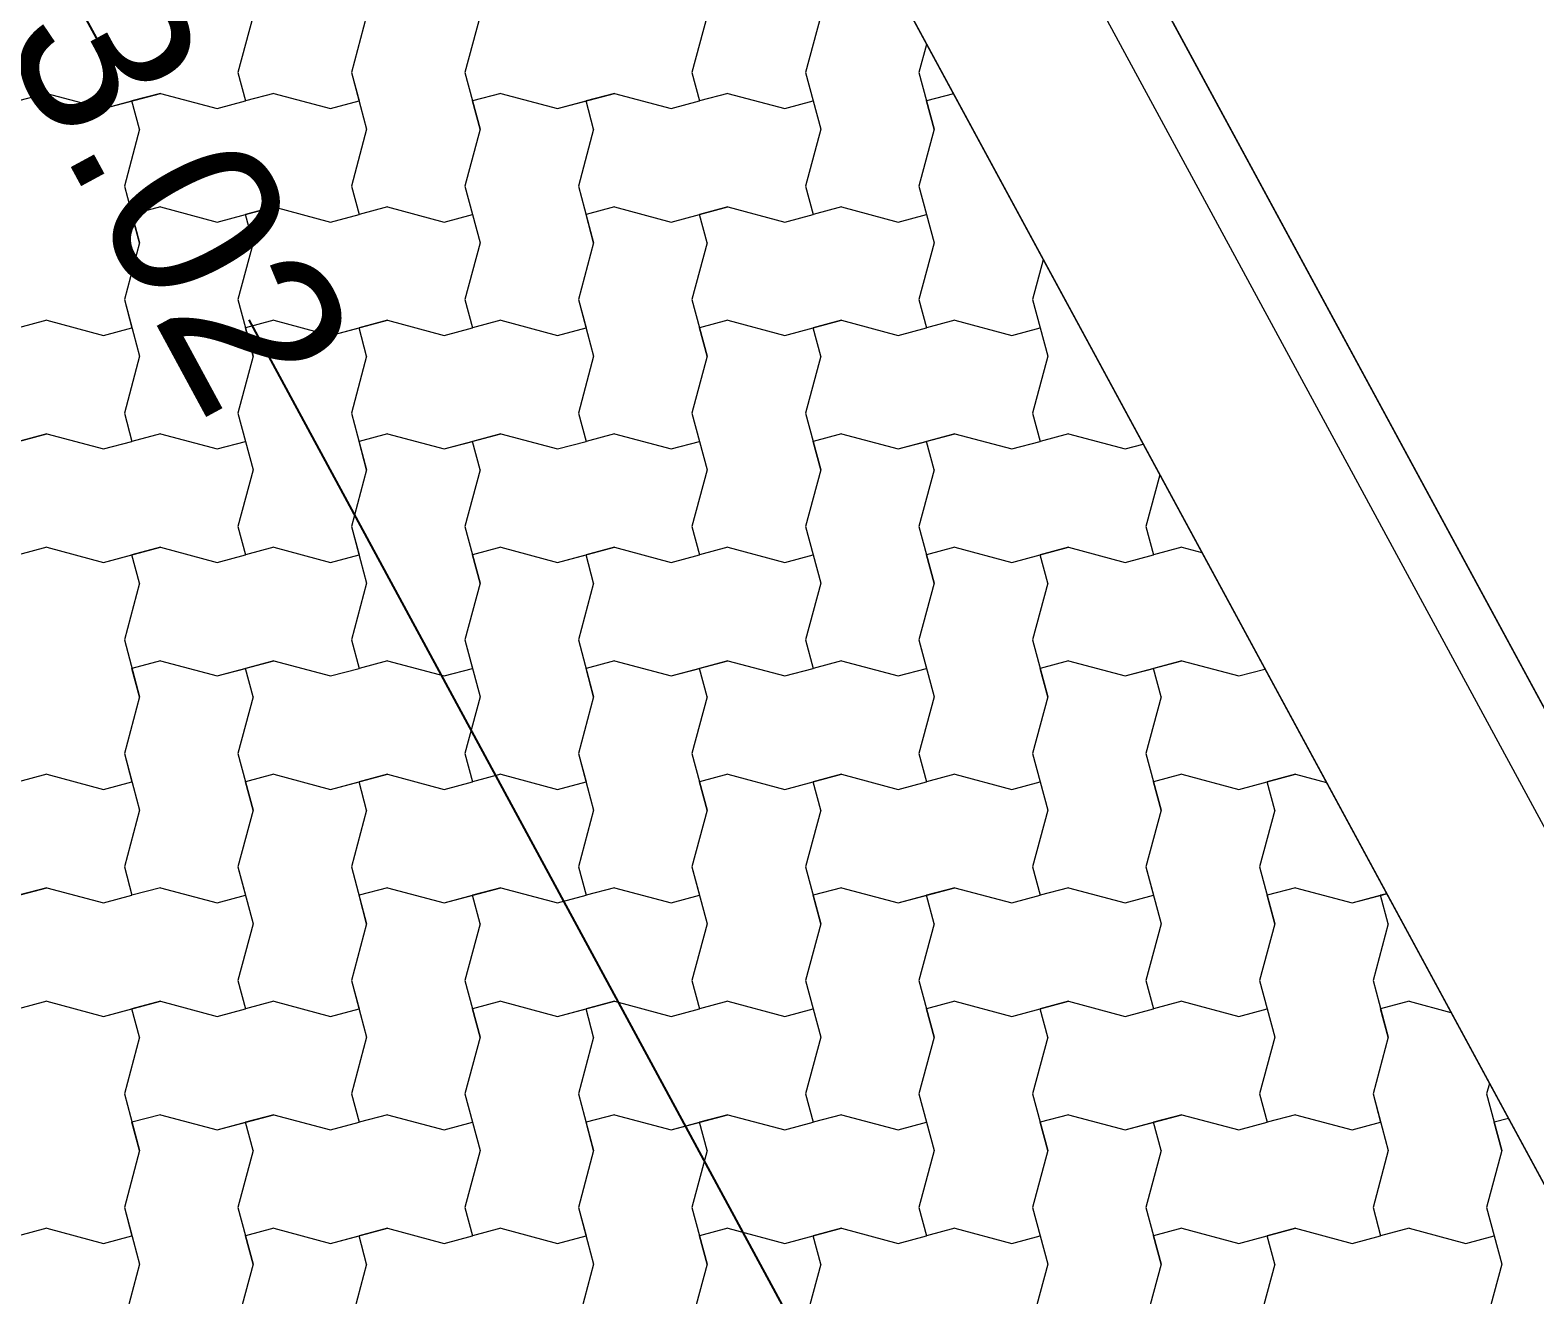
# Model space of a CAD drawing. Header units: metres. Extents: x -111189 to -108577, y -72951 to -72647.
# Drawn here: x -110203.949 to -110202.624, y -72656.919 to -72655.805 of the extents above; entities that cross this region are included whole.
import ezdxf

# ---------------------------------------------------------------- set-up
doc = ezdxf.new("R2010")
doc.units = ezdxf.units.M
doc.header["$MEASUREMENT"] = 0
doc.set_wipeout_variables(frame=1)
doc.linetypes.add('Wipeout_Contour', pattern=[1, 0, -1])
for name, color, linetype in [('00 - Muros - Pormenores', 7, 'Continuous'), ('02 - PASSEIOS', 7, 'Continuous'), ('07 - MUROS', 7, 'Continuous')]:
    doc.layers.add(name, color=color, linetype=linetype)
doc.styles.add('ESTILO_GERADO_3', font='AGENCYR.TTF')
doc.dimstyles.new('ESTILO_GERADO__2', dxfattribs={"dimtxt": 0.15, "dimasz": 0.057, "dimexe": 0.18, "dimexo": 0.05, "dimgap": 0, "dimtad": 1, "dimzin": 0, "dimdsep": 46, "dimtxsty": 'ESTILO_GERADO_3', "dimblk": 'ARROWHEAD_2', "dimblk1": 'ARROWHEAD_2', "dimblk2": 'ARROWHEAD_2', "dimcen": 0.09, "dimclrd": 7, "dimclre": 7, "dimclrt": 7, "dimadec": 0, "dimazin": 0, "dimtfac": 1, "dimtdec": 4, "dimtmove": 0, "dimatfit": 3, "dimfxl": 1, "dimtolj": 1, "dimtzin": 0, "dimarcsym": 0})

# ---------------------------------------------------------------- blocks, each defined once
blk = doc.blocks.new('*X25', base_point=(-110957.0649, -73026.2797))
at = {"layer": '02 - PASSEIOS', "color": 253, "linetype": 'Continuous', "lineweight": 9}
for p, q in [((-111179.3515, -72918.298), (-111179.3649, -72918.348)), ((-111179.2515, -72918.298), (-111179.2649, -72918.348)), ((-111179.2515, -72918.298), (-111179.2649, -72918.348)), ((-111179.1515, -72918.298), (-111179.1649, -72918.348)), ((-111178.9515, -72918.298), (-111178.9649, -72918.348)), ((-111178.8515, -72918.298), (-111178.8649, -72918.348)), ((-111178.8515, -72918.298), (-111178.8649, -72918.348)), ((-111178.7582, -72918.3232), (-111178.7649, -72918.348)), ((-111179.3649, -72918.348), (-111179.3582, -72918.373)), ((-111179.2649, -72918.348), (-111179.2582, -72918.373)), ((-111179.2649, -72918.348), (-111179.2515, -72918.398)), ((-111179.1649, -72918.348), (-111179.1515, -72918.398)), ((-111178.9649, -72918.348), (-111178.9582, -72918.373)), ((-111178.8649, -72918.348), (-111178.8582, -72918.373)), ((-111178.8649, -72918.348), (-111178.8515, -72918.398)), ((-111178.7649, -72918.348), (-111178.7515, -72918.398)), ((-111179.5332, -72918.3663), (-111179.5582, -72918.373)), ((-111179.5332, -72918.3663), (-111179.5582, -72918.373)), ((-111179.5332, -72918.3663), (-111179.4832, -72918.3797)), ((-111179.5332, -72918.3663), (-111179.4832, -72918.3797)), ((-111179.4832, -72918.3797), (-111179.4332, -72918.3663)), ((-111179.4832, -72918.3797), (-111179.4582, -72918.373)), ((-111179.4332, -72918.3663), (-111179.4582, -72918.373)), ((-111179.4515, -72918.398), (-111179.4582, -72918.373)), ((-111179.4332, -72918.3663), (-111179.3832, -72918.3797)), ((-111179.4332, -72918.3663), (-111179.3832, -72918.3797)), ((-111179.3832, -72918.3797), (-111179.3582, -72918.373)), ((-111179.3832, -72918.3797), (-111179.3582, -72918.373)), ((-111179.3332, -72918.3663), (-111179.3582, -72918.373)), ((-111179.3332, -72918.3663), (-111179.2832, -72918.3797)), ((-111179.2832, -72918.3797), (-111179.2582, -72918.373)), ((-111179.1332, -72918.3663), (-111179.1582, -72918.373)), ((-111179.1332, -72918.3663), (-111179.1582, -72918.373)), ((-111179.1515, -72918.398), (-111179.1582, -72918.373)), ((-111179.1332, -72918.3663), (-111179.0832, -72918.3797)), ((-111179.1332, -72918.3663), (-111179.0832, -72918.3797)), ((-111179.0832, -72918.3797), (-111179.0332, -72918.3663)), ((-111179.0832, -72918.3797), (-111179.0582, -72918.373)), ((-111179.0332, -72918.3663), (-111179.0582, -72918.373)), ((-111179.0515, -72918.398), (-111179.0582, -72918.373)), ((-111179.0332, -72918.3663), (-111178.9832, -72918.3797)), ((-111179.0332, -72918.3663), (-111178.9832, -72918.3797)), ((-111178.9832, -72918.3797), (-111178.9582, -72918.373)), ((-111178.9832, -72918.3797), (-111178.9582, -72918.373)), ((-111178.9332, -72918.3663), (-111178.9582, -72918.373)), ((-111178.9332, -72918.3663), (-111178.8832, -72918.3797)), ((-111178.8832, -72918.3797), (-111178.8582, -72918.373)), ((-111178.7346, -72918.3667), (-111178.7582, -72918.373)), ((-111178.7346, -72918.3667), (-111178.7582, -72918.373)), ((-111178.7515, -72918.398), (-111178.7582, -72918.373)), ((-111179.4515, -72918.398), (-111179.4649, -72918.448)), ((-111179.2515, -72918.398), (-111179.2649, -72918.448)), ((-111179.1515, -72918.398), (-111179.1649, -72918.448)), ((-111179.1515, -72918.398), (-111179.1649, -72918.448)), ((-111179.0515, -72918.398), (-111179.0649, -72918.448)), ((-111178.8515, -72918.398), (-111178.8649, -72918.448)), ((-111178.7515, -72918.398), (-111178.7649, -72918.448)), ((-111178.7515, -72918.398), (-111178.7649, -72918.448)), ((-111179.4649, -72918.448), (-111179.4515, -72918.498)), ((-111179.2649, -72918.448), (-111179.2582, -72918.473)), ((-111179.1649, -72918.448), (-111179.1582, -72918.473)), ((-111179.1649, -72918.448), (-111179.1515, -72918.498)), ((-111179.0649, -72918.448), (-111179.0515, -72918.498)), ((-111178.8649, -72918.448), (-111178.8582, -72918.473)), ((-111178.7649, -72918.448), (-111178.7582, -72918.473)), ((-111178.7649, -72918.448), (-111178.7515, -72918.498)), ((-111179.4332, -72918.4663), (-111179.4582, -72918.473)), ((-111179.4332, -72918.4663), (-111179.4582, -72918.473)), ((-111179.4332, -72918.4663), (-111179.3832, -72918.4797)), ((-111179.4332, -72918.4663), (-111179.3832, -72918.4797)), ((-111179.3832, -72918.4797), (-111179.3332, -72918.4663)), ((-111179.3332, -72918.4663), (-111179.3582, -72918.473)), ((-111179.3332, -72918.4663), (-111179.2832, -72918.4797)), ((-111179.3332, -72918.4663), (-111179.2832, -72918.4797)), ((-111179.2332, -72918.4663), (-111179.2582, -72918.473)), ((-111179.2332, -72918.4663), (-111179.1832, -72918.4797)), ((-111179.0332, -72918.4663), (-111179.0582, -72918.473)), ((-111179.0332, -72918.4663), (-111179.0582, -72918.473)), ((-111179.0332, -72918.4663), (-111178.9832, -72918.4797)), ((-111179.0332, -72918.4663), (-111178.9832, -72918.4797)), ((-111178.9832, -72918.4797), (-111178.9332, -72918.4663)), ((-111178.9332, -72918.4663), (-111178.9582, -72918.473)), ((-111178.9332, -72918.4663), (-111178.8832, -72918.4797)), ((-111178.9332, -72918.4663), (-111178.8832, -72918.4797)), ((-111178.8332, -72918.4663), (-111178.8582, -72918.473)), ((-111178.8332, -72918.4663), (-111178.7832, -72918.4797)), ((-111179.4515, -72918.498), (-111179.4582, -72918.473)), ((-111179.3832, -72918.4797), (-111179.3582, -72918.473)), ((-111179.3515, -72918.498), (-111179.3582, -72918.473)), ((-111179.2832, -72918.4797), (-111179.2582, -72918.473)), ((-111179.2832, -72918.4797), (-111179.2582, -72918.473)), ((-111179.1832, -72918.4797), (-111179.1582, -72918.473)), ((-111179.0515, -72918.498), (-111179.0582, -72918.473)), ((-111178.9832, -72918.4797), (-111178.9582, -72918.473)), ((-111178.9515, -72918.498), (-111178.9582, -72918.473)), ((-111178.8832, -72918.4797), (-111178.8582, -72918.473)), ((-111178.8832, -72918.4797), (-111178.8582, -72918.473)), ((-111178.7832, -72918.4797), (-111178.7582, -72918.473)), ((-111179.4515, -72918.498), (-111179.4649, -72918.548)), ((-111179.4515, -72918.498), (-111179.4649, -72918.548)), ((-111179.3515, -72918.498), (-111179.3649, -72918.548)), ((-111179.1515, -72918.498), (-111179.1649, -72918.548)), ((-111179.0515, -72918.498), (-111179.0649, -72918.548)), ((-111179.0515, -72918.498), (-111179.0649, -72918.548)), ((-111178.9515, -72918.498), (-111178.9649, -72918.548)), ((-111178.7515, -72918.498), (-111178.7649, -72918.548)), ((-111178.6555, -72918.5129), (-111178.6649, -72918.548)), ((-111178.6555, -72918.5129), (-111178.6649, -72918.548)), ((-111179.4649, -72918.548), (-111179.4582, -72918.573)), ((-111179.4649, -72918.548), (-111179.4515, -72918.598)), ((-111179.3649, -72918.548), (-111179.3515, -72918.598)), ((-111179.1649, -72918.548), (-111179.1582, -72918.573)), ((-111179.0649, -72918.548), (-111179.0582, -72918.573)), ((-111179.0649, -72918.548), (-111179.0515, -72918.598)), ((-111178.9649, -72918.548), (-111178.9515, -72918.598)), ((-111178.7649, -72918.548), (-111178.7582, -72918.573)), ((-111178.6649, -72918.548), (-111178.6582, -72918.573)), ((-111178.6649, -72918.548), (-111178.6515, -72918.598)), ((-111179.5332, -72918.5663), (-111179.5582, -72918.573)), ((-111179.5332, -72918.5663), (-111179.4832, -72918.5797)), ((-111179.4832, -72918.5797), (-111179.4582, -72918.573)), ((-111179.3332, -72918.5663), (-111179.3582, -72918.573)), ((-111179.3332, -72918.5663), (-111179.3582, -72918.573)), ((-111179.3515, -72918.598), (-111179.3582, -72918.573)), ((-111179.3332, -72918.5663), (-111179.2832, -72918.5797)), ((-111179.3332, -72918.5663), (-111179.2832, -72918.5797)), ((-111179.2832, -72918.5797), (-111179.2332, -72918.5663)), ((-111179.2832, -72918.5797), (-111179.2582, -72918.573)), ((-111179.2332, -72918.5663), (-111179.2582, -72918.573)), ((-111179.2515, -72918.598), (-111179.2582, -72918.573)), ((-111179.2332, -72918.5663), (-111179.1832, -72918.5797)), ((-111179.2332, -72918.5663), (-111179.1832, -72918.5797)), ((-111179.1832, -72918.5797), (-111179.1582, -72918.573)), ((-111179.1832, -72918.5797), (-111179.1582, -72918.573)), ((-111179.1332, -72918.5663), (-111179.1582, -72918.573)), ((-111179.1332, -72918.5663), (-111179.0832, -72918.5797)), ((-111179.0832, -72918.5797), (-111179.0582, -72918.573)), ((-111178.9332, -72918.5663), (-111178.9582, -72918.573)), ((-111178.9332, -72918.5663), (-111178.9582, -72918.573)), ((-111178.9515, -72918.598), (-111178.9582, -72918.573)), ((-111178.9332, -72918.5663), (-111178.8832, -72918.5797)), ((-111178.9332, -72918.5663), (-111178.8832, -72918.5797)), ((-111178.8832, -72918.5797), (-111178.8332, -72918.5663)), ((-111178.8832, -72918.5797), (-111178.8582, -72918.573)), ((-111178.8332, -72918.5663), (-111178.8582, -72918.573)), ((-111178.8515, -72918.598), (-111178.8582, -72918.573)), ((-111178.8332, -72918.5663), (-111178.7832, -72918.5797)), ((-111178.8332, -72918.5663), (-111178.7832, -72918.5797)), ((-111178.7832, -72918.5797), (-111178.7582, -72918.573)), ((-111178.7832, -72918.5797), (-111178.7582, -72918.573)), ((-111178.7332, -72918.5663), (-111178.7582, -72918.573)), ((-111178.7332, -72918.5663), (-111178.6832, -72918.5797)), ((-111178.6832, -72918.5797), (-111178.6582, -72918.573)), ((-111179.4515, -72918.598), (-111179.4649, -72918.648)), ((-111179.3515, -72918.598), (-111179.3649, -72918.648)), ((-111179.3515, -72918.598), (-111179.3649, -72918.648)), ((-111179.2515, -72918.598), (-111179.2649, -72918.648)), ((-111179.0515, -72918.598), (-111179.0649, -72918.648)), ((-111178.9515, -72918.598), (-111178.9649, -72918.648)), ((-111178.9515, -72918.598), (-111178.9649, -72918.648)), ((-111178.8515, -72918.598), (-111178.8649, -72918.648)), ((-111178.6515, -72918.598), (-111178.6649, -72918.648)), ((-111179.4649, -72918.648), (-111179.4582, -72918.673)), ((-111179.3649, -72918.648), (-111179.3582, -72918.673)), ((-111179.3649, -72918.648), (-111179.3515, -72918.698)), ((-111179.2649, -72918.648), (-111179.2515, -72918.698)), ((-111179.0649, -72918.648), (-111179.0582, -72918.673)), ((-111178.9649, -72918.648), (-111178.9582, -72918.673)), ((-111178.9649, -72918.648), (-111178.9515, -72918.698)), ((-111178.8649, -72918.648), (-111178.8515, -72918.698)), ((-111178.6649, -72918.648), (-111178.6582, -72918.673)), ((-111179.5832, -72918.6797), (-111179.5332, -72918.6663)), ((-111179.5332, -72918.6663), (-111179.5582, -72918.673)), ((-111179.5332, -72918.6663), (-111179.4832, -72918.6797)), ((-111179.5332, -72918.6663), (-111179.4832, -72918.6797)), ((-111179.4332, -72918.6663), (-111179.4582, -72918.673)), ((-111179.4332, -72918.6663), (-111179.3832, -72918.6797)), ((-111179.2332, -72918.6663), (-111179.2582, -72918.673)), ((-111179.2332, -72918.6663), (-111179.2582, -72918.673)), ((-111179.2332, -72918.6663), (-111179.1832, -72918.6797)), ((-111179.2332, -72918.6663), (-111179.1832, -72918.6797)), ((-111179.1832, -72918.6797), (-111179.1332, -72918.6663)), ((-111179.1332, -72918.6663), (-111179.1582, -72918.673)), ((-111179.1332, -72918.6663), (-111179.0832, -72918.6797)), ((-111179.1332, -72918.6663), (-111179.0832, -72918.6797)), ((-111179.0332, -72918.6663), (-111179.0582, -72918.673)), ((-111179.0332, -72918.6663), (-111178.9832, -72918.6797)), ((-111178.8332, -72918.6663), (-111178.8582, -72918.673)), ((-111178.8332, -72918.6663), (-111178.8582, -72918.673)), ((-111178.8332, -72918.6663), (-111178.7832, -72918.6797)), ((-111178.8332, -72918.6663), (-111178.7832, -72918.6797)), ((-111178.7832, -72918.6797), (-111178.7332, -72918.6663)), ((-111178.7332, -72918.6663), (-111178.7582, -72918.673)), ((-111178.7332, -72918.6663), (-111178.6832, -72918.6797)), ((-111178.7332, -72918.6663), (-111178.6832, -72918.6797)), ((-111178.6332, -72918.6663), (-111178.6582, -72918.673)), ((-111178.6332, -72918.6663), (-111178.5832, -72918.6797)), ((-111179.4832, -72918.6797), (-111179.4582, -72918.673)), ((-111179.4832, -72918.6797), (-111179.4582, -72918.673)), ((-111179.3832, -72918.6797), (-111179.3582, -72918.673)), ((-111179.2515, -72918.698), (-111179.2582, -72918.673)), ((-111179.1832, -72918.6797), (-111179.1582, -72918.673)), ((-111179.1515, -72918.698), (-111179.1582, -72918.673)), ((-111179.0832, -72918.6797), (-111179.0582, -72918.673)), ((-111179.0832, -72918.6797), (-111179.0582, -72918.673)), ((-111178.9832, -72918.6797), (-111178.9582, -72918.673)), ((-111178.8515, -72918.698), (-111178.8582, -72918.673)), ((-111178.7832, -72918.6797), (-111178.7582, -72918.673)), ((-111178.7515, -72918.698), (-111178.7582, -72918.673)), ((-111178.6832, -72918.6797), (-111178.6582, -72918.673)), ((-111178.6832, -72918.6797), (-111178.6582, -72918.673)), ((-111178.5832, -72918.6797), (-111178.5674, -72918.6755)), ((-111179.3515, -72918.698), (-111179.3649, -72918.748)), ((-111179.2515, -72918.698), (-111179.2649, -72918.748)), ((-111179.2515, -72918.698), (-111179.2649, -72918.748)), ((-111179.1515, -72918.698), (-111179.1649, -72918.748)), ((-111178.9515, -72918.698), (-111178.9649, -72918.748)), ((-111178.8515, -72918.698), (-111178.8649, -72918.748)), ((-111178.8515, -72918.698), (-111178.8649, -72918.748)), ((-111178.7515, -72918.698), (-111178.7649, -72918.748)), ((-111178.5527, -72918.7026), (-111178.5649, -72918.748)), ((-111179.3649, -72918.748), (-111179.3582, -72918.773)), ((-111179.2649, -72918.748), (-111179.2582, -72918.773)), ((-111179.2649, -72918.748), (-111179.2515, -72918.798)), ((-111179.1649, -72918.748), (-111179.1515, -72918.798)), ((-111178.9649, -72918.748), (-111178.9582, -72918.773)), ((-111178.8649, -72918.748), (-111178.8582, -72918.773)), ((-111178.8649, -72918.748), (-111178.8515, -72918.798)), ((-111178.7649, -72918.748), (-111178.7515, -72918.798)), ((-111178.5649, -72918.748), (-111178.5582, -72918.773)), ((-111179.5332, -72918.7663), (-111179.5582, -72918.773)), ((-111179.5332, -72918.7663), (-111179.5582, -72918.773)), ((-111179.5332, -72918.7663), (-111179.4832, -72918.7797)), ((-111179.5332, -72918.7663), (-111179.4832, -72918.7797)), ((-111179.4832, -72918.7797), (-111179.4332, -72918.7663)), ((-111179.4832, -72918.7797), (-111179.4582, -72918.773)), ((-111179.4332, -72918.7663), (-111179.4582, -72918.773)), ((-111179.4515, -72918.798), (-111179.4582, -72918.773)), ((-111179.4332, -72918.7663), (-111179.3832, -72918.7797)), ((-111179.4332, -72918.7663), (-111179.3832, -72918.7797)), ((-111179.3832, -72918.7797), (-111179.3582, -72918.773)), ((-111179.3832, -72918.7797), (-111179.3582, -72918.773)), ((-111179.3332, -72918.7663), (-111179.3582, -72918.773)), ((-111179.3332, -72918.7663), (-111179.2832, -72918.7797)), ((-111179.2832, -72918.7797), (-111179.2582, -72918.773)), ((-111179.1332, -72918.7663), (-111179.1582, -72918.773)), ((-111179.1332, -72918.7663), (-111179.1582, -72918.773)), ((-111179.1515, -72918.798), (-111179.1582, -72918.773)), ((-111179.1332, -72918.7663), (-111179.0832, -72918.7797)), ((-111179.1332, -72918.7663), (-111179.0832, -72918.7797)), ((-111179.0832, -72918.7797), (-111179.0332, -72918.7663)), ((-111179.0832, -72918.7797), (-111179.0582, -72918.773)), ((-111179.0332, -72918.7663), (-111179.0582, -72918.773)), ((-111179.0515, -72918.798), (-111179.0582, -72918.773)), ((-111179.0332, -72918.7663), (-111178.9832, -72918.7797)), ((-111179.0332, -72918.7663), (-111178.9832, -72918.7797)), ((-111178.9832, -72918.7797), (-111178.9582, -72918.773)), ((-111178.9832, -72918.7797), (-111178.9582, -72918.773)), ((-111178.9332, -72918.7663), (-111178.9582, -72918.773)), ((-111178.9332, -72918.7663), (-111178.8832, -72918.7797)), ((-111178.8832, -72918.7797), (-111178.8582, -72918.773)), ((-111178.7332, -72918.7663), (-111178.7582, -72918.773)), ((-111178.7332, -72918.7663), (-111178.7582, -72918.773)), ((-111178.7515, -72918.798), (-111178.7582, -72918.773)), ((-111178.7332, -72918.7663), (-111178.6832, -72918.7797)), ((-111178.7332, -72918.7663), (-111178.6832, -72918.7797)), ((-111178.6832, -72918.7797), (-111178.6332, -72918.7663)), ((-111178.6832, -72918.7797), (-111178.6582, -72918.773)), ((-111178.6332, -72918.7663), (-111178.6582, -72918.773)), ((-111178.6515, -72918.798), (-111178.6582, -72918.773)), ((-111178.6332, -72918.7663), (-111178.5832, -72918.7797)), ((-111178.6332, -72918.7663), (-111178.5832, -72918.7797)), ((-111178.5832, -72918.7797), (-111178.5582, -72918.773)), ((-111178.5832, -72918.7797), (-111178.5582, -72918.773)), ((-111178.5332, -72918.7663), (-111178.5582, -72918.773)), ((-111178.5332, -72918.7663), (-111178.5157, -72918.771)), ((-111179.4515, -72918.798), (-111179.4649, -72918.848)), ((-111179.2515, -72918.798), (-111179.2649, -72918.848)), ((-111179.1515, -72918.798), (-111179.1649, -72918.848)), ((-111179.1515, -72918.798), (-111179.1649, -72918.848)), ((-111179.0515, -72918.798), (-111179.0649, -72918.848)), ((-111178.8515, -72918.798), (-111178.8649, -72918.848)), ((-111178.7515, -72918.798), (-111178.7649, -72918.848)), ((-111178.7515, -72918.798), (-111178.7649, -72918.848)), ((-111178.6515, -72918.798), (-111178.6649, -72918.848)), ((-111179.4649, -72918.848), (-111179.4515, -72918.898)), ((-111179.2649, -72918.848), (-111179.2582, -72918.873)), ((-111179.1649, -72918.848), (-111179.1582, -72918.873)), ((-111179.1649, -72918.848), (-111179.1515, -72918.898)), ((-111179.0649, -72918.848), (-111179.0515, -72918.898)), ((-111178.8649, -72918.848), (-111178.8582, -72918.873)), ((-111178.7649, -72918.848), (-111178.7582, -72918.873)), ((-111178.7649, -72918.848), (-111178.7515, -72918.898)), ((-111178.6649, -72918.848), (-111178.6515, -72918.898)), ((-111179.4332, -72918.8663), (-111179.4582, -72918.873)), ((-111179.4332, -72918.8663), (-111179.4582, -72918.873)), ((-111179.4332, -72918.8663), (-111179.3832, -72918.8797)), ((-111179.4332, -72918.8663), (-111179.3832, -72918.8797)), ((-111179.3832, -72918.8797), (-111179.3332, -72918.8663)), ((-111179.3332, -72918.8663), (-111179.3582, -72918.873)), ((-111179.3332, -72918.8663), (-111179.2832, -72918.8797)), ((-111179.3332, -72918.8663), (-111179.2832, -72918.8797)), ((-111179.2332, -72918.8663), (-111179.2582, -72918.873)), ((-111179.2332, -72918.8663), (-111179.1832, -72918.8797)), ((-111179.0332, -72918.8663), (-111179.0582, -72918.873)), ((-111179.0332, -72918.8663), (-111179.0582, -72918.873)), ((-111179.0332, -72918.8663), (-111178.9832, -72918.8797)), ((-111179.0332, -72918.8663), (-111178.9832, -72918.8797)), ((-111178.9832, -72918.8797), (-111178.9332, -72918.8663)), ((-111178.9332, -72918.8663), (-111178.9582, -72918.873)), ((-111178.9332, -72918.8663), (-111178.8832, -72918.8797)), ((-111178.9332, -72918.8663), (-111178.8832, -72918.8797)), ((-111178.8332, -72918.8663), (-111178.8582, -72918.873)), ((-111178.8332, -72918.8663), (-111178.7832, -72918.8797)), ((-111178.6332, -72918.8663), (-111178.6582, -72918.873)), ((-111178.6332, -72918.8663), (-111178.6582, -72918.873)), ((-111178.6332, -72918.8663), (-111178.5832, -72918.8797)), ((-111178.6332, -72918.8663), (-111178.5832, -72918.8797)), ((-111178.5832, -72918.8797), (-111178.5332, -72918.8663)), ((-111178.5332, -72918.8663), (-111178.5582, -72918.873)), ((-111178.5332, -72918.8663), (-111178.4832, -72918.8797)), ((-111178.5332, -72918.8663), (-111178.4832, -72918.8797)), ((-111179.4515, -72918.898), (-111179.4582, -72918.873)), ((-111179.3832, -72918.8797), (-111179.3582, -72918.873)), ((-111179.3515, -72918.898), (-111179.3582, -72918.873)), ((-111179.2832, -72918.8797), (-111179.2582, -72918.873)), ((-111179.2832, -72918.8797), (-111179.2582, -72918.873)), ((-111179.1832, -72918.8797), (-111179.1582, -72918.873)), ((-111179.0515, -72918.898), (-111179.0582, -72918.873)), ((-111178.9832, -72918.8797), (-111178.9582, -72918.873)), ((-111178.9515, -72918.898), (-111178.9582, -72918.873)), ((-111178.8832, -72918.8797), (-111178.8582, -72918.873)), ((-111178.8832, -72918.8797), (-111178.8582, -72918.873)), ((-111178.7832, -72918.8797), (-111178.7582, -72918.873)), ((-111178.6515, -72918.898), (-111178.6582, -72918.873)), ((-111178.5832, -72918.8797), (-111178.5582, -72918.873)), ((-111178.5515, -72918.898), (-111178.5582, -72918.873)), ((-111178.4832, -72918.8797), (-111178.4602, -72918.8736)), ((-111178.4832, -72918.8797), (-111178.4602, -72918.8736)), ((-111179.4515, -72918.898), (-111179.4649, -72918.948)), ((-111179.4515, -72918.898), (-111179.4649, -72918.948)), ((-111179.3515, -72918.898), (-111179.3649, -72918.948)), ((-111179.1515, -72918.898), (-111179.1649, -72918.948)), ((-111179.0515, -72918.898), (-111179.0649, -72918.948)), ((-111179.0515, -72918.898), (-111179.0649, -72918.948)), ((-111178.9515, -72918.898), (-111178.9649, -72918.948)), ((-111178.7515, -72918.898), (-111178.7649, -72918.948)), ((-111178.6515, -72918.898), (-111178.6649, -72918.948)), ((-111178.6515, -72918.898), (-111178.6649, -72918.948)), ((-111178.5515, -72918.898), (-111178.5649, -72918.948)), ((-111179.4649, -72918.948), (-111179.4582, -72918.973)), ((-111179.4649, -72918.948), (-111179.4515, -72918.998)), ((-111179.3649, -72918.948), (-111179.3515, -72918.998)), ((-111179.1649, -72918.948), (-111179.1582, -72918.973)), ((-111179.0649, -72918.948), (-111179.0582, -72918.973)), ((-111179.0649, -72918.948), (-111179.0515, -72918.998)), ((-111178.9649, -72918.948), (-111178.9515, -72918.998)), ((-111178.7649, -72918.948), (-111178.7582, -72918.973)), ((-111178.6649, -72918.948), (-111178.6582, -72918.973)), ((-111178.6649, -72918.948), (-111178.6515, -72918.998)), ((-111178.5649, -72918.948), (-111178.5515, -72918.998)), ((-111179.5332, -72918.9663), (-111179.5582, -72918.973)), ((-111179.5332, -72918.9663), (-111179.4832, -72918.9797)), ((-111179.4832, -72918.9797), (-111179.4582, -72918.973)), ((-111179.3332, -72918.9663), (-111179.3582, -72918.973)), ((-111179.3332, -72918.9663), (-111179.3582, -72918.973)), ((-111179.3515, -72918.998), (-111179.3582, -72918.973)), ((-111179.3332, -72918.9663), (-111179.2832, -72918.9797)), ((-111179.3332, -72918.9663), (-111179.2832, -72918.9797)), ((-111179.2832, -72918.9797), (-111179.2332, -72918.9663)), ((-111179.2832, -72918.9797), (-111179.2582, -72918.973)), ((-111179.2332, -72918.9663), (-111179.2582, -72918.973)), ((-111179.2515, -72918.998), (-111179.2582, -72918.973)), ((-111179.2332, -72918.9663), (-111179.1832, -72918.9797)), ((-111179.2332, -72918.9663), (-111179.1832, -72918.9797)), ((-111179.1832, -72918.9797), (-111179.1582, -72918.973)), ((-111179.1832, -72918.9797), (-111179.1582, -72918.973)), ((-111179.1332, -72918.9663), (-111179.1582, -72918.973)), ((-111179.1332, -72918.9663), (-111179.0832, -72918.9797)), ((-111179.0832, -72918.9797), (-111179.0582, -72918.973)), ((-111178.9332, -72918.9663), (-111178.9582, -72918.973)), ((-111178.9332, -72918.9663), (-111178.9582, -72918.973)), ((-111178.9515, -72918.998), (-111178.9582, -72918.973)), ((-111178.9332, -72918.9663), (-111178.8832, -72918.9797)), ((-111178.9332, -72918.9663), (-111178.8832, -72918.9797)), ((-111178.8832, -72918.9797), (-111178.8332, -72918.9663)), ((-111178.8832, -72918.9797), (-111178.8582, -72918.973)), ((-111178.8332, -72918.9663), (-111178.8582, -72918.973)), ((-111178.8515, -72918.998), (-111178.8582, -72918.973)), ((-111178.8332, -72918.9663), (-111178.7832, -72918.9797)), ((-111178.8332, -72918.9663), (-111178.7832, -72918.9797)), ((-111178.7832, -72918.9797), (-111178.7582, -72918.973)), ((-111178.7832, -72918.9797), (-111178.7582, -72918.973)), ((-111178.7332, -72918.9663), (-111178.7582, -72918.973)), ((-111178.7332, -72918.9663), (-111178.6832, -72918.9797)), ((-111178.6832, -72918.9797), (-111178.6582, -72918.973)), ((-111178.5332, -72918.9663), (-111178.5582, -72918.973)), ((-111178.5332, -72918.9663), (-111178.5582, -72918.973)), ((-111178.5515, -72918.998), (-111178.5582, -72918.973)), ((-111178.5332, -72918.9663), (-111178.4832, -72918.9797)), ((-111178.5332, -72918.9663), (-111178.4832, -72918.9797)), ((-111178.4832, -72918.9797), (-111178.4332, -72918.9663)), ((-111178.4832, -72918.9797), (-111178.4582, -72918.973)), ((-111178.4332, -72918.9663), (-111178.4582, -72918.973)), ((-111178.4515, -72918.998), (-111178.4582, -72918.973)), ((-111178.4332, -72918.9663), (-111178.406, -72918.9736)), ((-111178.4332, -72918.9663), (-111178.406, -72918.9736)), ((-111179.4515, -72918.998), (-111179.4649, -72919.048)), ((-111179.3515, -72918.998), (-111179.3649, -72919.048)), ((-111179.3515, -72918.998), (-111179.3649, -72919.048)), ((-111179.2515, -72918.998), (-111179.2649, -72919.048)), ((-111179.0515, -72918.998), (-111179.0649, -72919.048)), ((-111178.9515, -72918.998), (-111178.9649, -72919.048)), ((-111178.9515, -72918.998), (-111178.9649, -72919.048)), ((-111178.8515, -72918.998), (-111178.8649, -72919.048)), ((-111178.6515, -72918.998), (-111178.6649, -72919.048)), ((-111178.5515, -72918.998), (-111178.5649, -72919.048)), ((-111178.5515, -72918.998), (-111178.5649, -72919.048)), ((-111178.4515, -72918.998), (-111178.4649, -72919.048)), ((-111179.4649, -72919.048), (-111179.4582, -72919.073)), ((-111179.3649, -72919.048), (-111179.3582, -72919.073)), ((-111179.3649, -72919.048), (-111179.3515, -72919.098)), ((-111179.2649, -72919.048), (-111179.2515, -72919.098)), ((-111179.0649, -72919.048), (-111179.0582, -72919.073)), ((-111178.9649, -72919.048), (-111178.9582, -72919.073)), ((-111178.9649, -72919.048), (-111178.9515, -72919.098)), ((-111178.8649, -72919.048), (-111178.8515, -72919.098)), ((-111178.6649, -72919.048), (-111178.6582, -72919.073)), ((-111178.5649, -72919.048), (-111178.5582, -72919.073)), ((-111178.5649, -72919.048), (-111178.5515, -72919.098)), ((-111178.4649, -72919.048), (-111178.4515, -72919.098)), ((-111179.5832, -72919.0797), (-111179.5332, -72919.0663)), ((-111179.5332, -72919.0663), (-111179.5582, -72919.073)), ((-111179.5332, -72919.0663), (-111179.4832, -72919.0797)), ((-111179.5332, -72919.0663), (-111179.4832, -72919.0797)), ((-111179.4332, -72919.0663), (-111179.4582, -72919.073)), ((-111179.4332, -72919.0663), (-111179.3832, -72919.0797)), ((-111179.2332, -72919.0663), (-111179.2582, -72919.073)), ((-111179.2332, -72919.0663), (-111179.2582, -72919.073)), ((-111179.2332, -72919.0663), (-111179.1832, -72919.0797)), ((-111179.2332, -72919.0663), (-111179.1832, -72919.0797)), ((-111179.1832, -72919.0797), (-111179.1332, -72919.0663)), ((-111179.1332, -72919.0663), (-111179.1582, -72919.073)), ((-111179.1332, -72919.0663), (-111179.0832, -72919.0797)), ((-111179.1332, -72919.0663), (-111179.0832, -72919.0797)), ((-111179.0332, -72919.0663), (-111179.0582, -72919.073)), ((-111179.0332, -72919.0663), (-111178.9832, -72919.0797)), ((-111178.8332, -72919.0663), (-111178.8582, -72919.073)), ((-111178.8332, -72919.0663), (-111178.8582, -72919.073)), ((-111178.8332, -72919.0663), (-111178.7832, -72919.0797)), ((-111178.8332, -72919.0663), (-111178.7832, -72919.0797)), ((-111178.7832, -72919.0797), (-111178.7332, -72919.0663)), ((-111178.7332, -72919.0663), (-111178.7582, -72919.073)), ((-111178.7332, -72919.0663), (-111178.6832, -72919.0797)), ((-111178.7332, -72919.0663), (-111178.6832, -72919.0797)), ((-111178.6332, -72919.0663), (-111178.6582, -72919.073)), ((-111178.6332, -72919.0663), (-111178.5832, -72919.0797)), ((-111178.4332, -72919.0663), (-111178.4582, -72919.073)), ((-111178.4332, -72919.0663), (-111178.4582, -72919.073)), ((-111178.4332, -72919.0663), (-111178.3832, -72919.0797)), ((-111178.4332, -72919.0663), (-111178.3832, -72919.0797)), ((-111179.4832, -72919.0797), (-111179.4582, -72919.073)), ((-111179.4832, -72919.0797), (-111179.4582, -72919.073)), ((-111179.3832, -72919.0797), (-111179.3582, -72919.073)), ((-111179.2515, -72919.098), (-111179.2582, -72919.073)), ((-111179.1832, -72919.0797), (-111179.1582, -72919.073)), ((-111179.1515, -72919.098), (-111179.1582, -72919.073)), ((-111179.0832, -72919.0797), (-111179.0582, -72919.073)), ((-111179.0832, -72919.0797), (-111179.0582, -72919.073)), ((-111178.9832, -72919.0797), (-111178.9582, -72919.073)), ((-111178.8515, -72919.098), (-111178.8582, -72919.073)), ((-111178.7832, -72919.0797), (-111178.7582, -72919.073)), ((-111178.7515, -72919.098), (-111178.7582, -72919.073)), ((-111178.6832, -72919.0797), (-111178.6582, -72919.073)), ((-111178.6832, -72919.0797), (-111178.6582, -72919.073)), ((-111178.5832, -72919.0797), (-111178.5582, -72919.073)), ((-111178.4515, -72919.098), (-111178.4582, -72919.073)), ((-111178.3832, -72919.0797), (-111178.3529, -72919.0716)), ((-111178.3832, -72919.0797), (-111178.3582, -72919.073)), ((-111178.3529, -72919.0716), (-111178.3582, -72919.073)), ((-111178.3515, -72919.098), (-111178.3582, -72919.073)), ((-111179.3515, -72919.098), (-111179.3649, -72919.148)), ((-111179.2515, -72919.098), (-111179.2649, -72919.148)), ((-111179.2515, -72919.098), (-111179.2649, -72919.148)), ((-111179.1515, -72919.098), (-111179.1649, -72919.148)), ((-111178.9515, -72919.098), (-111178.9649, -72919.148)), ((-111178.8515, -72919.098), (-111178.8649, -72919.148)), ((-111178.8515, -72919.098), (-111178.8649, -72919.148)), ((-111178.7515, -72919.098), (-111178.7649, -72919.148)), ((-111178.5515, -72919.098), (-111178.5649, -72919.148)), ((-111178.4515, -72919.098), (-111178.4649, -72919.148)), ((-111178.4515, -72919.098), (-111178.4649, -72919.148)), ((-111178.3515, -72919.098), (-111178.3649, -72919.148)), ((-111179.3649, -72919.148), (-111179.3582, -72919.173)), ((-111179.2649, -72919.148), (-111179.2582, -72919.173)), ((-111179.2649, -72919.148), (-111179.2515, -72919.198)), ((-111179.1649, -72919.148), (-111179.1515, -72919.198)), ((-111178.9649, -72919.148), (-111178.9582, -72919.173)), ((-111178.8649, -72919.148), (-111178.8582, -72919.173)), ((-111178.8649, -72919.148), (-111178.8515, -72919.198)), ((-111178.7649, -72919.148), (-111178.7515, -72919.198)), ((-111178.5649, -72919.148), (-111178.5582, -72919.173)), ((-111178.4649, -72919.148), (-111178.4582, -72919.173)), ((-111178.4649, -72919.148), (-111178.4515, -72919.198)), ((-111178.3649, -72919.148), (-111178.3515, -72919.198)), ((-111179.5332, -72919.1663), (-111179.5582, -72919.173)), ((-111179.5332, -72919.1663), (-111179.5582, -72919.173)), ((-111179.5332, -72919.1663), (-111179.4832, -72919.1797)), ((-111179.5332, -72919.1663), (-111179.4832, -72919.1797)), ((-111179.4832, -72919.1797), (-111179.4332, -72919.1663)), ((-111179.4332, -72919.1663), (-111179.4582, -72919.173)), ((-111179.4332, -72919.1663), (-111179.3832, -72919.1797)), ((-111179.4332, -72919.1663), (-111179.3832, -72919.1797)), ((-111179.3332, -72919.1663), (-111179.3582, -72919.173)), ((-111179.3332, -72919.1663), (-111179.2832, -72919.1797)), ((-111179.1332, -72919.1663), (-111179.1582, -72919.173)), ((-111179.1332, -72919.1663), (-111179.1582, -72919.173)), ((-111179.1332, -72919.1663), (-111179.0832, -72919.1797)), ((-111179.1332, -72919.1663), (-111179.0832, -72919.1797)), ((-111179.0832, -72919.1797), (-111179.0332, -72919.1663)), ((-111179.0332, -72919.1663), (-111179.0582, -72919.173)), ((-111179.0332, -72919.1663), (-111178.9832, -72919.1797)), ((-111179.0332, -72919.1663), (-111178.9832, -72919.1797)), ((-111178.9332, -72919.1663), (-111178.9582, -72919.173)), ((-111178.9332, -72919.1663), (-111178.8832, -72919.1797)), ((-111178.7332, -72919.1663), (-111178.7582, -72919.173)), ((-111178.7332, -72919.1663), (-111178.7582, -72919.173)), ((-111178.7332, -72919.1663), (-111178.6832, -72919.1797)), ((-111178.7332, -72919.1663), (-111178.6832, -72919.1797)), ((-111178.6832, -72919.1797), (-111178.6332, -72919.1663)), ((-111178.6332, -72919.1663), (-111178.6582, -72919.173)), ((-111178.6332, -72919.1663), (-111178.5832, -72919.1797)), ((-111178.6332, -72919.1663), (-111178.5832, -72919.1797)), ((-111178.5332, -72919.1663), (-111178.5582, -72919.173)), ((-111178.5332, -72919.1663), (-111178.4832, -72919.1797)), ((-111178.3332, -72919.1663), (-111178.3582, -72919.173)), ((-111178.3332, -72919.1663), (-111178.3582, -72919.173)), ((-111178.3332, -72919.1663), (-111178.2962, -72919.1762)), ((-111178.3332, -72919.1663), (-111178.2962, -72919.1762)), ((-111179.4832, -72919.1797), (-111179.4582, -72919.173)), ((-111179.4515, -72919.198), (-111179.4582, -72919.173)), ((-111179.3832, -72919.1797), (-111179.3582, -72919.173)), ((-111179.3832, -72919.1797), (-111179.3582, -72919.173)), ((-111179.2832, -72919.1797), (-111179.2582, -72919.173)), ((-111179.1515, -72919.198), (-111179.1582, -72919.173)), ((-111179.0832, -72919.1797), (-111179.0582, -72919.173)), ((-111179.0515, -72919.198), (-111179.0582, -72919.173)), ((-111178.9832, -72919.1797), (-111178.9582, -72919.173)), ((-111178.9832, -72919.1797), (-111178.9582, -72919.173)), ((-111178.8832, -72919.1797), (-111178.8582, -72919.173)), ((-111178.7515, -72919.198), (-111178.7582, -72919.173)), ((-111178.6832, -72919.1797), (-111178.6582, -72919.173)), ((-111178.6515, -72919.198), (-111178.6582, -72919.173)), ((-111178.5832, -72919.1797), (-111178.5582, -72919.173)), ((-111178.5832, -72919.1797), (-111178.5582, -72919.173)), ((-111178.4832, -72919.1797), (-111178.4582, -72919.173)), ((-111178.3515, -72919.198), (-111178.3582, -72919.173)), ((-111179.4515, -72919.198), (-111179.4649, -72919.248)), ((-111179.2515, -72919.198), (-111179.2649, -72919.248)), ((-111179.1515, -72919.198), (-111179.1649, -72919.248)), ((-111179.1515, -72919.198), (-111179.1649, -72919.248)), ((-111179.0515, -72919.198), (-111179.0649, -72919.248)), ((-111178.8515, -72919.198), (-111178.8649, -72919.248)), ((-111178.7515, -72919.198), (-111178.7649, -72919.248)), ((-111178.7515, -72919.198), (-111178.7649, -72919.248)), ((-111178.6515, -72919.198), (-111178.6649, -72919.248)), ((-111178.4515, -72919.198), (-111178.4649, -72919.248)), ((-111178.3515, -72919.198), (-111178.3649, -72919.248)), ((-111178.3515, -72919.198), (-111178.3649, -72919.248)), ((-111178.2624, -72919.2388), (-111178.2649, -72919.248)), ((-111179.4649, -72919.248), (-111179.4515, -72919.298)), ((-111179.2649, -72919.248), (-111179.2582, -72919.273)), ((-111179.1649, -72919.248), (-111179.1582, -72919.273)), ((-111179.1649, -72919.248), (-111179.1515, -72919.298)), ((-111179.0649, -72919.248), (-111179.0515, -72919.298)), ((-111178.8649, -72919.248), (-111178.8582, -72919.273)), ((-111178.7649, -72919.248), (-111178.7582, -72919.273)), ((-111178.7649, -72919.248), (-111178.7515, -72919.298)), ((-111178.6649, -72919.248), (-111178.6515, -72919.298)), ((-111178.4649, -72919.248), (-111178.4582, -72919.273)), ((-111178.3649, -72919.248), (-111178.3582, -72919.273)), ((-111178.3649, -72919.248), (-111178.3515, -72919.298)), ((-111178.2649, -72919.248), (-111178.2515, -72919.298)), ((-111179.4332, -72919.2663), (-111179.4582, -72919.273)), ((-111179.4332, -72919.2663), (-111179.4582, -72919.273)), ((-111179.4515, -72919.298), (-111179.4582, -72919.273)), ((-111179.4332, -72919.2663), (-111179.3832, -72919.2797)), ((-111179.4332, -72919.2663), (-111179.3832, -72919.2797)), ((-111179.3832, -72919.2797), (-111179.3332, -72919.2663)), ((-111179.3832, -72919.2797), (-111179.3582, -72919.273)), ((-111179.3332, -72919.2663), (-111179.3582, -72919.273)), ((-111179.3515, -72919.298), (-111179.3582, -72919.273)), ((-111179.3332, -72919.2663), (-111179.2832, -72919.2797)), ((-111179.3332, -72919.2663), (-111179.2832, -72919.2797)), ((-111179.2832, -72919.2797), (-111179.2582, -72919.273)), ((-111179.2832, -72919.2797), (-111179.2582, -72919.273)), ((-111179.2332, -72919.2663), (-111179.2582, -72919.273)), ((-111179.2332, -72919.2663), (-111179.1832, -72919.2797)), ((-111179.1832, -72919.2797), (-111179.1582, -72919.273)), ((-111179.0332, -72919.2663), (-111179.0582, -72919.273)), ((-111179.0332, -72919.2663), (-111179.0582, -72919.273)), ((-111179.0515, -72919.298), (-111179.0582, -72919.273)), ((-111179.0332, -72919.2663), (-111178.9832, -72919.2797)), ((-111179.0332, -72919.2663), (-111178.9832, -72919.2797)), ((-111178.9832, -72919.2797), (-111178.9332, -72919.2663)), ((-111178.9832, -72919.2797), (-111178.9582, -72919.273)), ((-111178.9332, -72919.2663), (-111178.9582, -72919.273)), ((-111178.9515, -72919.298), (-111178.9582, -72919.273)), ((-111178.9332, -72919.2663), (-111178.8832, -72919.2797)), ((-111178.9332, -72919.2663), (-111178.8832, -72919.2797)), ((-111178.8832, -72919.2797), (-111178.8582, -72919.273)), ((-111178.8832, -72919.2797), (-111178.8582, -72919.273)), ((-111178.8332, -72919.2663), (-111178.8582, -72919.273)), ((-111178.8332, -72919.2663), (-111178.7832, -72919.2797)), ((-111178.7832, -72919.2797), (-111178.7582, -72919.273)), ((-111178.6332, -72919.2663), (-111178.6582, -72919.273)), ((-111178.6332, -72919.2663), (-111178.6582, -72919.273)), ((-111178.6515, -72919.298), (-111178.6582, -72919.273)), ((-111178.6332, -72919.2663), (-111178.5832, -72919.2797)), ((-111178.6332, -72919.2663), (-111178.5832, -72919.2797)), ((-111178.5832, -72919.2797), (-111178.5332, -72919.2663)), ((-111178.5832, -72919.2797), (-111178.5582, -72919.273)), ((-111178.5332, -72919.2663), (-111178.5582, -72919.273)), ((-111178.5515, -72919.298), (-111178.5582, -72919.273)), ((-111178.5332, -72919.2663), (-111178.4832, -72919.2797)), ((-111178.5332, -72919.2663), (-111178.4832, -72919.2797)), ((-111178.4832, -72919.2797), (-111178.4582, -72919.273)), ((-111178.4832, -72919.2797), (-111178.4582, -72919.273)), ((-111178.4332, -72919.2663), (-111178.4582, -72919.273)), ((-111178.4332, -72919.2663), (-111178.3832, -72919.2797)), ((-111178.3832, -72919.2797), (-111178.3582, -72919.273)), ((-111178.2456, -72919.2697), (-111178.2582, -72919.273)), ((-111178.2456, -72919.2697), (-111178.2582, -72919.273)), ((-111178.2515, -72919.298), (-111178.2582, -72919.273)), ((-111179.4515, -72919.298), (-111179.4649, -72919.348)), ((-111179.4515, -72919.298), (-111179.4649, -72919.348)), ((-111179.3515, -72919.298), (-111179.3649, -72919.348)), ((-111179.1515, -72919.298), (-111179.1649, -72919.348)), ((-111179.0515, -72919.298), (-111179.0649, -72919.348)), ((-111179.0515, -72919.298), (-111179.0649, -72919.348)), ((-111178.9515, -72919.298), (-111178.9649, -72919.348)), ((-111178.7515, -72919.298), (-111178.7649, -72919.348)), ((-111178.6515, -72919.298), (-111178.6649, -72919.348)), ((-111178.6515, -72919.298), (-111178.6649, -72919.348)), ((-111178.5515, -72919.298), (-111178.5649, -72919.348)), ((-111178.3515, -72919.298), (-111178.3649, -72919.348)), ((-111178.2515, -72919.298), (-111178.2649, -72919.348)), ((-111178.2515, -72919.298), (-111178.2649, -72919.348)), ((-111179.4649, -72919.348), (-111179.4582, -72919.373)), ((-111179.4649, -72919.348), (-111179.4515, -72919.398)), ((-111179.3649, -72919.348), (-111179.3515, -72919.398)), ((-111179.1649, -72919.348), (-111179.1582, -72919.373)), ((-111179.0649, -72919.348), (-111179.0582, -72919.373)), ((-111179.0649, -72919.348), (-111179.0515, -72919.398)), ((-111178.9649, -72919.348), (-111178.9515, -72919.398)), ((-111178.7649, -72919.348), (-111178.7582, -72919.373)), ((-111178.6649, -72919.348), (-111178.6582, -72919.373)), ((-111178.6649, -72919.348), (-111178.6515, -72919.398)), ((-111178.5649, -72919.348), (-111178.5515, -72919.398)), ((-111178.3649, -72919.348), (-111178.3582, -72919.373)), ((-111178.2649, -72919.348), (-111178.2582, -72919.373)), ((-111178.2649, -72919.348), (-111178.2515, -72919.398)), ((-111179.5332, -72919.3663), (-111179.5582, -72919.373)), ((-111179.5332, -72919.3663), (-111179.4832, -72919.3797)), ((-111179.3332, -72919.3663), (-111179.3582, -72919.373)), ((-111179.3332, -72919.3663), (-111179.3582, -72919.373)), ((-111179.3332, -72919.3663), (-111179.2832, -72919.3797)), ((-111179.3332, -72919.3663), (-111179.2832, -72919.3797)), ((-111179.2832, -72919.3797), (-111179.2332, -72919.3663)), ((-111179.2332, -72919.3663), (-111179.2582, -72919.373)), ((-111179.2332, -72919.3663), (-111179.1832, -72919.3797)), ((-111179.2332, -72919.3663), (-111179.1832, -72919.3797)), ((-111179.1332, -72919.3663), (-111179.1582, -72919.373)), ((-111179.1332, -72919.3663), (-111179.0832, -72919.3797)), ((-111178.9332, -72919.3663), (-111178.9582, -72919.373)), ((-111178.9332, -72919.3663), (-111178.9582, -72919.373)), ((-111178.9332, -72919.3663), (-111178.8832, -72919.3797)), ((-111178.9332, -72919.3663), (-111178.8832, -72919.3797)), ((-111178.8832, -72919.3797), (-111178.8332, -72919.3663)), ((-111178.8332, -72919.3663), (-111178.8582, -72919.373)), ((-111178.8332, -72919.3663), (-111178.7832, -72919.3797)), ((-111178.8332, -72919.3663), (-111178.7832, -72919.3797)), ((-111178.7332, -72919.3663), (-111178.7582, -72919.373)), ((-111178.7332, -72919.3663), (-111178.6832, -72919.3797)), ((-111178.5332, -72919.3663), (-111178.5582, -72919.373)), ((-111178.5332, -72919.3663), (-111178.5582, -72919.373)), ((-111178.5332, -72919.3663), (-111178.4832, -72919.3797)), ((-111178.5332, -72919.3663), (-111178.4832, -72919.3797)), ((-111178.4832, -72919.3797), (-111178.4332, -72919.3663)), ((-111178.4332, -72919.3663), (-111178.4582, -72919.373)), ((-111178.4332, -72919.3663), (-111178.3832, -72919.3797)), ((-111178.4332, -72919.3663), (-111178.3832, -72919.3797)), ((-111178.3332, -72919.3663), (-111178.3582, -72919.373)), ((-111178.3332, -72919.3663), (-111178.2832, -72919.3797)), ((-111179.4832, -72919.3797), (-111179.4582, -72919.373)), ((-111179.3515, -72919.398), (-111179.3582, -72919.373)), ((-111179.2832, -72919.3797), (-111179.2582, -72919.373)), ((-111179.2515, -72919.398), (-111179.2582, -72919.373)), ((-111179.1832, -72919.3797), (-111179.1582, -72919.373)), ((-111179.1832, -72919.3797), (-111179.1582, -72919.373)), ((-111179.0832, -72919.3797), (-111179.0582, -72919.373)), ((-111178.9515, -72919.398), (-111178.9582, -72919.373)), ((-111178.8832, -72919.3797), (-111178.8582, -72919.373)), ((-111178.8515, -72919.398), (-111178.8582, -72919.373)), ((-111178.7832, -72919.3797), (-111178.7582, -72919.373)), ((-111178.7832, -72919.3797), (-111178.7582, -72919.373)), ((-111178.6832, -72919.3797), (-111178.6582, -72919.373)), ((-111178.5515, -72919.398), (-111178.5582, -72919.373)), ((-111178.4832, -72919.3797), (-111178.4582, -72919.373)), ((-111178.4515, -72919.398), (-111178.4582, -72919.373)), ((-111178.3832, -72919.3797), (-111178.3582, -72919.373)), ((-111178.3832, -72919.3797), (-111178.3582, -72919.373)), ((-111178.2832, -72919.3797), (-111178.2582, -72919.373)), ((-111179.4515, -72919.398), (-111179.4649, -72919.448)), ((-111179.3515, -72919.398), (-111179.3649, -72919.448)), ((-111179.3515, -72919.398), (-111179.3649, -72919.448)), ((-111179.2515, -72919.398), (-111179.2649, -72919.448)), ((-111179.0515, -72919.398), (-111179.0649, -72919.448)), ((-111178.9515, -72919.398), (-111178.9649, -72919.448)), ((-111178.9515, -72919.398), (-111178.9649, -72919.448)), ((-111178.8515, -72919.398), (-111178.8649, -72919.448)), ((-111178.6515, -72919.398), (-111178.6649, -72919.448)), ((-111178.5515, -72919.398), (-111178.5649, -72919.448)), ((-111178.5515, -72919.398), (-111178.5649, -72919.448)), ((-111178.4515, -72919.398), (-111178.4649, -72919.448)), ((-111178.2515, -72919.398), (-111178.2649, -72919.448))]:
    blk.add_line(p, q, dxfattribs=at)
blk = doc.blocks.new('Malha_8_1', base_point=(-111182.45, -72914.5203))
at = {"color": 254, "linetype": 'Wipeout_Contour', "lineweight": 0, "ltscale": 1861428.278801215}
blk.add_wipeout([(-111182.45, -72914.5203), (-111181.1398, -72916.9324), (-111179.283, -72920.3506), (-111178.6992, -72921.4255), (-111173.1932, -72931.5618), (-111171.3979, -72934.867), (-111163.9365, -72948.6033), (-111162.5896, -72948.18), (-111170.1617, -72934.1975), (-111171.9536, -72930.8885), (-111177.4458, -72920.7467), (-111178.0283, -72919.6711), (-111179.8807, -72916.2505), (-111181.0503, -72914.0907)], dxfattribs=at).dxf.layer = '02 - PASSEIOS'
at = {"layer": '02 - PASSEIOS', "color": 7, "linetype": 'Continuous', "lineweight": 13, "flags": 128}
blk.add_lwpolyline([(-111182.45, -72914.5203), (-111181.0503, -72914.0907), (-111179.8807, -72916.2505), (-111178.0283, -72919.6711), (-111177.4458, -72920.7467), (-111171.9536, -72930.8885), (-111170.1617, -72934.1975), (-111162.5896, -72948.18), (-111163.9365, -72948.6033), (-111171.3979, -72934.867), (-111173.1932, -72931.5618), (-111178.6992, -72921.4255), (-111179.283, -72920.3506), (-111181.1398, -72916.9324)], close=True, dxfattribs=at)
at = {"layer": '02 - PASSEIOS', "color": 7, "lineweight": 13}
blk.add_blockref('*X25', (-110957.0649, -73026.2797), dxfattribs=at)
blk = doc.blocks.new('Malha_12_1', base_point=(-111174.3436, -72914.76))
at = {"color": 254, "linetype": 'Wipeout_Contour', "lineweight": 0, "ltscale": 1063623.728961419}
blk.add_wipeout([(-111174.3436, -72914.76), (-111178.4921, -72916.0334), (-111177.5091, -72919.1956), (-111176.2586, -72918.8068), (-111170.9415, -72917.1539), (-111170.4962, -72918.5863), (-111169.5848, -72918.303), (-111170.9885, -72913.7301)], dxfattribs=at).dxf.layer = '07 - MUROS'
blk = doc.blocks.new('Malha_13_1', base_point=(-111178.1614, -72919.4252))
at = {"layer": '07 - MUROS', "color": 7, "linetype": 'Continuous', "lineweight": 13, "flags": 128}
blk.add_lwpolyline([(-111178.1614, -72919.4252), (-111177.9856, -72919.3299), (-111179.4223, -72916.6768), (-111179.5982, -72916.772)], close=True, dxfattribs=at)
blk = doc.blocks.new('Malha_14_1', base_point=(-111178.0344, -72919.3448))
at = {"layer": '07 - MUROS', "color": 7, "linetype": 'Continuous', "lineweight": 13, "flags": 128}
blk.add_lwpolyline([(-111178.0344, -72919.3448), (-111177.9903, -72919.3211), (-111178.6975, -72918.0153), (-111178.7415, -72918.039)], close=True, dxfattribs=at)
blk = doc.blocks.new('Malha_15_1', base_point=(-111178.4921, -72916.0334))
at = {"color": 254, "linetype": 'Wipeout_Contour', "lineweight": 0, "ltscale": 531829.293544}
blk.add_wipeout([(-111178.4921, -72916.0334), (-111179.5885, -72916.37), (-111177.9792, -72919.3417), (-111177.5091, -72919.1956)], dxfattribs=at).dxf.layer = '07 - MUROS'
at = {"layer": '07 - MUROS', "color": 7, "linetype": 'Continuous', "lineweight": 13, "flags": 128}
blk.add_lwpolyline([(-111178.4921, -72916.0334), (-111179.5885, -72916.37), (-111177.9792, -72919.3417), (-111177.5091, -72919.1956)], close=True, dxfattribs=at)
blk = doc.blocks.new('ARROWHEAD_2')
at = {"color": 0, "linetype": 'Continuous', "lineweight": 0}
for p, q in [((-0.378, -0.655), (0.378, 0.655)), ((0, 0), (-1, 0))]:
    blk.add_line(p, q, dxfattribs=at)
blk = doc.blocks.new('*D3276')
at = {"layer": '00 - Muros - Pormenores', "color": 7, "linetype": 'Continuous', "lineweight": -2, "transparency": 16777216}
for p, q in [((-110204.0436, -72654.29), (-110204.7211, -72654.6569)), ((-110204.5357, -72654.6213), (-110203.8783, -72655.8353)), ((-110203.1532, -72657.1742), (-110203.7565, -72656.0601)), ((-110202.6068, -72656.9431), (-110203.2843, -72657.3101))]:
    blk.add_line(p, q, dxfattribs=at)
at = {"layer": 'Defpoints', "color": 0, "linetype": 'Continuous', "transparency": 16777216}
for p in [(-110203.9996, -72654.2662), (-110202.5628, -72656.9193), (-110203.1261, -72657.2243)]:
    blk.add_point(p, dxfattribs=at)
at = {"layer": '00 - Muros - Pormenores', "color": 7, "linetype": 'Continuous', "lineweight": -2, "transparency": 16777216, "xscale": 0.05700000000000001, "yscale": 0.05700000000000001, "zscale": 0.05700000000000001}
for p, rotation in [((-110204.5628, -72654.5712), 118.4372769105561), ((-110203.1261, -72657.2243), 298.4372769105561)]:
    blk.add_blockref('ARROWHEAD_2', p, dxfattribs=dict(at, rotation=rotation))
at = {"layer": '00 - Muros - Pormenores', "color": 7, "linetype": 'Continuous', "lineweight": 5, "transparency": 16777216, "insert": (-110203.8174, -72655.9477), "char_height": 0.15, "attachment_point": 5, "rotation": 298.4373, "style": 'ESTILO_GERADO_3'}
blk.add_mtext('\\A1;3.02', dxfattribs=at)

msp = doc.modelspace()

# ---------------------------------------------------------------- block references
at = {"layer": '02 - PASSEIOS', "color": 7, "lineweight": 13}
msp.add_blockref('Malha_8_1', (-110206.8514, -72652.0145), dxfattribs=at)

# ---------------------------------------------------------------- next in the draw order: block references
at = {"layer": '07 - MUROS', "color": 7, "lineweight": 13}
msp.add_blockref('Malha_12_1', (-110198.745, -72652.2541), dxfattribs=at)

# ---------------------------------------------------------------- next in the draw order: block references
for name, p in [('Malha_13_1', (-110202.5628, -72656.9193)), ('Malha_14_1', (-110202.4358, -72656.8389))]:
    msp.add_blockref(name, p, dxfattribs=at)

# ---------------------------------------------------------------- next in the draw order: block references
msp.add_blockref('Malha_15_1', (-110202.8935, -72653.5276), dxfattribs=at)

# ---------------------------------------------------------------- next in the draw order: dimensions: what is measured, and where the dimension line sits
at = {"layer": '00 - Muros - Pormenores', "color": 7, "linetype": 'Continuous', "lineweight": 5}
dim = msp.add_linear_dim(base=(-110203.1261, -72657.2243), p1=(-110203.9996, -72654.2662), p2=(-110202.5628, -72656.9193), angle=298.4373, dimstyle='ESTILO_GERADO__2', dxfattribs=at)
dim.commit()
dim.dimension.update_dxf_attribs({"geometry": '*D3276', "text_midpoint": (-110203.8174, -72655.9477), "dimtype": 160, "text_rotation": 298.4373})

doc.saveas('drawing.dxf')
